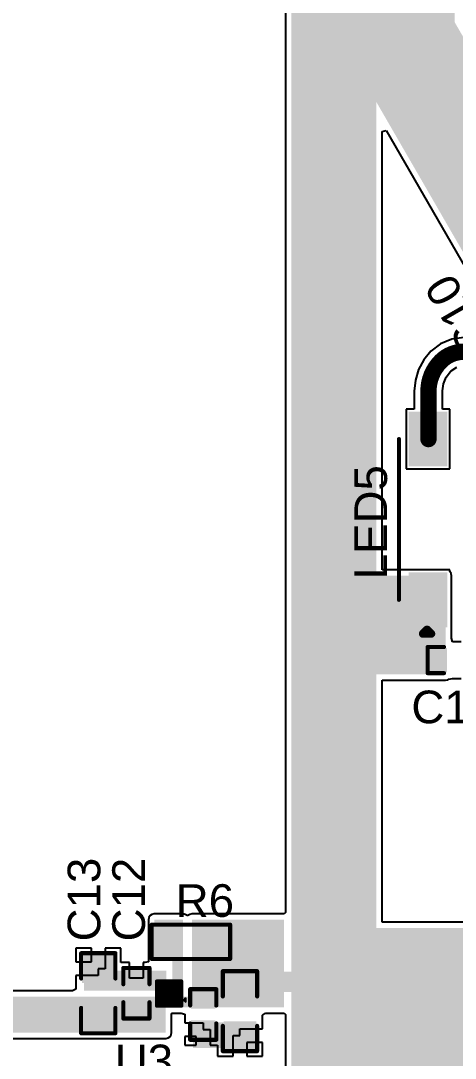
# Model space of a CAD drawing. Header units: inches. Extents: x -5 to 433, y -20 to 71.
# Drawn here: x 15.69 to 29.2, y 8.24 to 40.51 of the extents above; entities that cross this region are included whole.
import ezdxf

# ---------------------------------------------------------------- set-up
doc = ezdxf.new("R2010")
doc.units = ezdxf.units.IN
for name, color, linetype in [('Top Layer', 1, 'Continuous'), ('Top Overlay', 2, 'Continuous'), ('Top Paste', 8, 'Continuous'), ('Top Solder', 216, 'Continuous')]:
    doc.layers.add(name, color=color, linetype=linetype)
doc.styles.add('Arial', font='', dxfattribs={"height": 0.2})
doc.styles.get('Arial').set_extended_font_data('Arial')

msp = doc.modelspace()

# ---------------------------------------------------------------- hatches: boundary and pattern name
at = {"layer": 'Top Layer'}
for points in [[(24.155, 38.506), (29.184, 38.506), (29.184, 54.458), (24.155, 54.458)], [(24.106, 10.312), (26.746, 10.312), (26.746, 54.066), (24.106, 54.066)], [(30.108, 32.163), (33.01, 33.839), (29.184, 40.465), (26.282, 38.79)], [(28.85, 28.25), (28.85, 26.75), (27.85, 26.75), (27.85, 28.25)], [(24.206, 20.18), (28.901, 20.18), (28.901, 23.25), (24.206, 23.25)], [(27.85, 21.75), (27.85, 23.25), (28.85, 23.25), (28.85, 21.75)], [(28.888, 20.942), (28.888, 20.307), (28.431, 20.307), (28.431, 20.942)], [(19.837, 11.405), (20.68, 11.405), (20.68, 12.548), (19.837, 12.548)], [(20.599, 12.306), (20.599, 11.417), (19.837, 11.417), (19.837, 12.306)], [(20.406, 10.333), (20.734, 10.333), (20.734, 12.548), (20.406, 12.548)], [(21.014, 9.824), (23.876, 9.824), (23.876, 12.548), (21.014, 12.548)], [(22.123, 12.306), (22.123, 11.417), (21.361, 11.417), (21.361, 12.306)], [(55.194, 12.294), (24.155, 12.294), (24.155, 10.306), (55.194, 10.306)], [(24.106, 2.953), (55.245, 2.953), (55.245, 11.709), (24.106, 11.709)], [(18.542, 10.643), (17.653, 10.643), (17.653, 11.405), (18.542, 11.405)], [(17.653, 10.96), (17.653, 10.337), (20.212, 10.337), (20.212, 10.96)], [(18.966, 10.96), (19.601, 10.96), (19.601, 10.503), (18.966, 10.503)], [(22.06, 10.846), (22.949, 10.846), (22.949, 10.084), (22.06, 10.084)], [(23.635, 10.935), (23.635, 10.3), (23.177, 10.3), (23.177, 10.935)], [(24.256, 10.935), (23.494, 10.935), (23.494, 10.3), (24.256, 10.3)], [(24.575, 10.935), (24.575, 10.3), (24.117, 10.3), (24.117, 10.935)], [(20.212, 10.337), (20.047, 10.337), (20.047, 10.502), (20.212, 10.502)], [(20.562, 10.337), (20.397, 10.337), (20.397, 10.502), (20.562, 10.502)], [(20.197, 9.036), (20.197, 10.033), (12.7, 10.033), (12.7, 9.036)], [(20.2, 9.824), (20.2, 10.152), (13.843, 10.152), (13.843, 9.824)], [(18.966, 10.02), (19.601, 10.02), (19.601, 9.563), (18.966, 9.563)], [(20.212, 9.987), (20.047, 9.987), (20.047, 10.152), (20.212, 10.152)], [(23.072, 9.824), (23.072, 10.152), (20.397, 10.152), (20.397, 9.824)], [(20.562, 9.987), (20.397, 9.987), (20.397, 10.152), (20.562, 10.152)], [(21.679, 9.84), (21.044, 9.84), (21.044, 10.298), (21.679, 10.298)], [(18.542, 9.119), (17.653, 9.119), (17.653, 9.881), (18.542, 9.881)], [(21.044, 8.56), (22.949, 8.56), (22.949, 9.358), (21.044, 9.358)], [(21.679, 8.901), (21.044, 8.901), (21.044, 9.358), (21.679, 9.358)], [(22.06, 9.322), (22.949, 9.322), (22.949, 8.56), (22.06, 8.56)]]:
    msp.add_hatch(color=1, dxfattribs=at).paths.add_polyline_path(points)
at = {"layer": 'Top Paste'}
for points in [[(28.85, 28.25), (28.85, 26.75), (27.85, 26.75), (27.85, 28.25)], [(27.85, 21.75), (27.85, 23.25), (28.85, 23.25), (28.85, 21.75)], [(28.888, 20.942), (28.888, 20.307), (28.431, 20.307), (28.431, 20.942)], [(20.599, 12.306), (20.599, 11.417), (19.837, 11.417), (19.837, 12.306)], [(22.123, 12.306), (22.123, 11.417), (21.361, 11.417), (21.361, 12.306)], [(18.542, 10.643), (17.653, 10.643), (17.653, 11.405), (18.542, 11.405)], [(18.966, 10.96), (19.601, 10.96), (19.601, 10.503), (18.966, 10.503)], [(22.06, 10.846), (22.949, 10.846), (22.949, 10.084), (22.06, 10.084)], [(23.635, 10.935), (23.635, 10.3), (23.177, 10.3), (23.177, 10.935)], [(24.575, 10.935), (24.575, 10.3), (24.117, 10.3), (24.117, 10.935)], [(20.212, 10.337), (20.047, 10.337), (20.047, 10.502), (20.212, 10.502)], [(20.562, 10.337), (20.397, 10.337), (20.397, 10.502), (20.562, 10.502)], [(18.966, 10.02), (19.601, 10.02), (19.601, 9.563), (18.966, 9.563)], [(20.212, 9.987), (20.047, 9.987), (20.047, 10.152), (20.212, 10.152)], [(20.562, 9.987), (20.397, 9.987), (20.397, 10.152), (20.562, 10.152)], [(21.679, 9.84), (21.044, 9.84), (21.044, 10.298), (21.679, 10.298)], [(18.542, 9.119), (17.653, 9.119), (17.653, 9.881), (18.542, 9.881)], [(21.679, 8.901), (21.044, 8.901), (21.044, 9.358), (21.679, 9.358)], [(22.06, 9.322), (22.949, 9.322), (22.949, 8.56), (22.06, 8.56)]]:
    msp.add_hatch(color=8, dxfattribs=at).paths.add_polyline_path(points)
at = {"layer": 'Top Solder'}
for points in [[(28.952, 28.352), (28.952, 26.648), (27.748, 26.648), (27.748, 28.352)], [(27.748, 21.648), (27.748, 23.352), (28.952, 23.352), (28.952, 21.648)], [(28.948, 21.002), (28.948, 20.247), (28.371, 20.247), (28.371, 21.002)], [(20.701, 12.408), (20.701, 11.316), (19.736, 11.316), (19.736, 12.408)], [(22.225, 12.408), (22.225, 11.316), (21.26, 11.316), (21.26, 12.408)], [(18.602, 10.583), (17.593, 10.583), (17.593, 11.465), (18.602, 11.465)], [(18.906, 11.02), (19.661, 11.02), (19.661, 10.443), (18.906, 10.443)], [(22, 10.906), (23.009, 10.906), (23.009, 10.024), (22, 10.024)], [(20.314, 10.235), (19.946, 10.235), (19.946, 10.603), (20.314, 10.603)], [(20.664, 10.235), (20.296, 10.235), (20.296, 10.603), (20.664, 10.603)], [(21.739, 9.78), (20.984, 9.78), (20.984, 10.358), (21.739, 10.358)], [(18.906, 10.08), (19.661, 10.08), (19.661, 9.503), (18.906, 9.503)], [(20.314, 9.885), (19.946, 9.885), (19.946, 10.253), (20.314, 10.253)], [(20.664, 9.885), (20.296, 9.885), (20.296, 10.253), (20.664, 10.253)], [(18.602, 9.059), (17.593, 9.059), (17.593, 9.941), (18.602, 9.941)], [(21.739, 8.841), (20.984, 8.841), (20.984, 9.418), (21.739, 9.418)], [(22, 9.382), (23.009, 9.382), (23.009, 8.5), (22, 8.5)]]:
    msp.add_hatch(color=216, dxfattribs=at).paths.add_polyline_path(points)

# ---------------------------------------------------------------- linework, layer by layer
at = {"layer": 'Top Layer'}
for p, q in [((23.925, 53.416), (23.925, 12.769)), ((26.927, 37.064), (27.05, 37.097)), ((26.927, 23.431), (26.927, 37.064)), ((27.05, 37.097), (29.951, 32.073)), ((29.469, 30.662), (29.092, 30.612)), ((28.74, 30.467), (28.439, 30.235)), ((29.092, 30.612), (28.74, 30.467)), ((28.441, 30.232), (28.223, 29.966)), ((28.439, 30.235), (28.441, 30.233)), ((28.441, 30.233), (28.441, 30.232)), ((28.223, 29.966), (28.061, 29.663)), ((29.074, 29.625), (29.247, 29.74)), ((28.061, 29.663), (27.961, 29.334)), ((28.834, 29.218), (28.922, 29.43)), ((28.922, 29.43), (29.056, 29.604)), ((29.056, 29.604), (29.064, 29.61)), ((29.064, 29.61), (29.074, 29.625)), ((27.961, 29.334), (27.927, 28.991)), ((28.806, 29.001), (28.834, 29.218)), ((27.927, 28.991), (27.927, 28.991)), ((27.927, 28.991), (27.927, 28.428)), ((28.808, 28.991), (28.806, 29.001)), ((28.808, 28.428), (28.808, 28.991)), ((27.927, 28.428), (27.672, 28.428)), ((27.672, 28.428), (27.672, 26.572)), ((29.028, 28.428), (28.808, 28.428)), ((29.028, 26.572), (29.028, 28.428)), ((27.672, 26.572), (29.028, 26.572)), ((28.901, 23.431), (26.927, 23.431)), ((28.918, 23.428), (28.901, 23.431)), ((29.028, 23.428), (28.918, 23.428)), ((29.028, 23.379), (29.028, 23.428)), ((29.029, 23.378), (29.028, 23.379)), ((29.068, 23.319), (29.029, 23.378)), ((29.082, 23.25), (29.068, 23.319)), ((29.082, 21.309), (29.082, 23.25)), ((29.117, 21.196), (29.082, 21.309)), ((29.383, 21.196), (29.117, 21.196)), ((28.901, 19.999), (28.97, 20.013)), ((28.97, 20.013), (28.999, 20.032)), ((28.999, 20.032), (29.115, 20.053)), ((29.115, 20.053), (29.148, 20.053)), ((29.148, 20.053), (29.383, 20.053)), ((26.927, 12.475), (26.927, 19.999)), ((26.927, 19.999), (28.901, 19.999)), ((19.67, 12.617), (19.656, 12.548)), ((19.709, 12.676), (19.67, 12.617)), ((19.768, 12.715), (19.709, 12.676)), ((19.837, 12.729), (19.768, 12.715)), ((20.734, 12.729), (19.837, 12.729)), ((20.804, 12.715), (20.734, 12.729)), ((20.862, 12.676), (20.804, 12.715)), ((20.886, 12.676), (20.862, 12.676)), ((20.945, 12.715), (20.886, 12.676)), ((21.014, 12.729), (20.945, 12.715)), ((23.876, 12.729), (21.014, 12.729)), ((23.925, 12.769), (23.876, 12.729)), ((19.656, 12.548), (19.656, 11.405)), ((34.635, 12.475), (26.927, 12.475)), ((17.882, 11.659), (17.399, 11.659)), ((17.399, 11.659), (17.399, 11.239)), ((17.882, 11.239), (17.882, 11.659)), ((18.796, 11.659), (18.313, 11.659)), ((18.313, 11.659), (18.313, 11.024)), ((18.796, 11.214), (18.796, 11.659)), ((19.656, 11.405), (19.66, 11.387)), ((19.66, 11.387), (19.66, 11.239)), ((17.399, 11.239), (17.882, 11.239)), ((18.313, 11.024), (18.098, 11.024)), ((18.098, 11.024), (18.098, 10.808)), ((19.068, 11.214), (18.796, 11.214)), ((19.068, 10.732), (19.068, 11.214)), ((19.543, 11.214), (19.499, 11.214)), ((19.499, 11.214), (19.499, 10.732)), ((19.66, 11.239), (19.543, 11.214)), ((18.098, 10.808), (17.399, 10.808)), ((17.399, 10.808), (17.399, 10.389)), ((19.499, 10.732), (19.068, 10.732)), ((17.295, 10.333), (14.151, 10.333)), ((17.399, 10.389), (17.295, 10.333)), ((20.379, 9.627), (20.397, 9.642)), ((20.379, 9.036), (20.379, 9.627)), ((20.397, 9.642), (20.675, 9.642)), ((20.675, 9.642), (20.79, 9.612)), ((20.79, 9.612), (20.79, 9.515)), ((20.79, 9.515), (20.79, 9.345)), ((23.203, 9.576), (23.302, 9.642)), ((23.203, 9.515), (23.203, 9.576)), ((23.203, 9.157), (23.203, 9.515)), ((23.302, 9.642), (23.876, 9.642)), ((23.876, 9.642), (23.925, 9.602)), ((23.925, 9.602), (23.925, 2.953)), ((20.79, 9.345), (21.361, 9.345)), ((21.361, 9.345), (21.361, 9.129)), ((21.361, 9.129), (21.577, 9.129)), ((21.577, 9.129), (21.577, 8.647)), ((22.504, 8.941), (22.504, 9.157)), ((22.504, 9.157), (23.203, 9.157)), ((14.151, 8.855), (20.197, 8.855)), ((20.197, 8.855), (20.267, 8.869)), ((20.267, 8.869), (20.325, 8.908)), ((20.325, 8.908), (20.365, 8.967)), ((20.365, 8.967), (20.379, 9.036)), ((21.145, 8.913), (20.79, 8.913)), ((20.79, 8.913), (20.79, 8.647)), ((21.145, 8.647), (21.145, 8.913)), ((22.288, 8.306), (22.288, 8.941)), ((22.288, 8.941), (22.504, 8.941)), ((23.203, 8.725), (22.72, 8.725)), ((22.72, 8.725), (22.72, 8.306)), ((23.203, 8.306), (23.203, 8.725)), ((20.79, 8.647), (21.145, 8.647)), ((21.577, 8.647), (21.806, 8.647)), ((21.806, 8.647), (21.806, 8.306)), ((21.806, 8.306), (22.288, 8.306)), ((22.72, 8.306), (23.203, 8.306))]:
    msp.add_line(p, q, dxfattribs=at)
for points in [[(28.753, 29.921, 0.508, 0.508, -0.198912), (29.469, 30.218, 0.508, 0.508, 0)], [(28.367, 28.991, 0.508, 0.508, -0.198912), (28.753, 29.921, 0.508, 0.508, 0)], [(28.367, 27.5, 0.508, 0.508, 0), (28.367, 28.991, 0.508, 0.508, 0)]]:
    msp.add_lwpolyline(points, format="xyseb", dxfattribs=at)
for points in [[(28.626, 29.921, 0.254, 0.254, 1), (28.88, 29.921, 0.254, 0.254, 1)], [(28.626, 29.921, 0.254, 0.254, 1), (28.88, 29.921, 0.254, 0.254, 1)], [(28.24, 28.991, 0.254, 0.254, 1), (28.494, 28.991, 0.254, 0.254, 1)], [(28.24, 28.991, 0.254, 0.254, 1), (28.494, 28.991, 0.254, 0.254, 1)], [(28.24, 27.5, 0.254, 0.254, 1), (28.494, 27.5, 0.254, 0.254, 1)]]:
    msp.add_lwpolyline(points, format="xyseb", close=True, dxfattribs=at)
at = {"layer": 'Top Overlay'}
for p, q in [((20.753, 10.047), (20.822, 9.986)), ((20.757, 10.047), (20.753, 10.047)), ((20.822, 10.113), (20.757, 10.047)), ((20.822, 9.986), (20.822, 10.113))]:
    msp.add_line(p, q, dxfattribs=at)
for points in [[(27.449, 22.5, 0.127, 0.127, 0), (27.449, 27.5, 0.127, 0.127, 0)], [(28.197, 21.444, 0.254, 0.254, 0), (28.324, 21.571, 0.254, 0.254, 0)], [(28.324, 21.571, 0.254, 0.254, 0), (28.451, 21.444, 0.254, 0.254, 0)], [(28.197, 21.444, 0.254, 0.254, 0), (28.451, 21.444, 0.254, 0.254, 0)], [(28.342, 20.218, 0.127, 0.127, 0), (28.342, 21.031, 0.127, 0.127, 0)], [(28.342, 21.031, 0.127, 0.127, 0), (28.85, 21.031, 0.127, 0.127, 0)], [(28.342, 20.218, 0.127, 0.127, 0), (28.85, 20.218, 0.127, 0.127, 0)], [(19.761, 11.328, 0.127, 0.127, 0), (19.761, 12.395, 0.127, 0.127, 0)], [(19.761, 12.395, 0.127, 0.127, 0), (22.2, 12.395, 0.127, 0.127, 0)], [(22.2, 11.328, 0.127, 0.127, 0), (22.2, 12.395, 0.127, 0.127, 0)], [(17.564, 11.506, 0.127, 0.127, 0), (18.631, 11.506, 0.127, 0.127, 0)], [(17.564, 10.719, 0.127, 0.127, 0), (17.564, 11.506, 0.127, 0.127, 0)], [(18.631, 10.719, 0.127, 0.127, 0), (18.631, 11.506, 0.127, 0.127, 0)], [(19.761, 11.328, 0.127, 0.127, 0), (22.2, 11.328, 0.127, 0.127, 0)], [(18.877, 10.541, 0.127, 0.127, 0), (18.877, 11.049, 0.127, 0.127, 0)], [(18.877, 11.049, 0.127, 0.127, 0), (19.69, 11.049, 0.127, 0.127, 0)], [(19.69, 10.541, 0.127, 0.127, 0), (19.69, 11.049, 0.127, 0.127, 0)], [(21.971, 10.16, 0.127, 0.127, 0), (21.971, 10.947, 0.127, 0.127, 0)], [(21.971, 10.947, 0.127, 0.127, 0), (23.038, 10.947, 0.127, 0.127, 0)], [(23.038, 10.16, 0.127, 0.127, 0), (23.038, 10.947, 0.127, 0.127, 0)], [(19.923, 9.871, 0.127, 0.127, 0), (19.923, 10.628, 0.127, 0.127, 0)], [(19.923, 10.628, 0.127, 0.127, 0), (20.68, 10.628, 0.127, 0.127, 0)], [(20.68, 9.871, 0.127, 0.127, 0), (20.68, 10.628, 0.127, 0.127, 0)], [(20.955, 9.879, 0.127, 0.127, 0), (20.955, 10.387, 0.127, 0.127, 0)], [(20.955, 10.387, 0.127, 0.127, 0), (21.768, 10.387, 0.127, 0.127, 0)], [(21.768, 9.879, 0.127, 0.127, 0), (21.768, 10.387, 0.127, 0.127, 0)], [(18.877, 9.474, 0.127, 0.127, 0), (18.877, 9.982, 0.127, 0.127, 0)], [(19.69, 9.474, 0.127, 0.127, 0), (19.69, 9.982, 0.127, 0.127, 0)], [(17.564, 9.017, 0.127, 0.127, 0), (17.564, 9.804, 0.127, 0.127, 0)], [(18.631, 9.017, 0.127, 0.127, 0), (18.631, 9.804, 0.127, 0.127, 0)], [(19.923, 9.871, 0.127, 0.127, 0), (20.68, 9.871, 0.127, 0.127, 0)], [(18.877, 9.474, 0.127, 0.127, 0), (19.69, 9.474, 0.127, 0.127, 0)], [(20.955, 8.812, 0.127, 0.127, 0), (20.955, 9.32, 0.127, 0.127, 0)], [(21.768, 8.812, 0.127, 0.127, 0), (21.768, 9.32, 0.127, 0.127, 0)], [(17.564, 9.017, 0.127, 0.127, 0), (18.631, 9.017, 0.127, 0.127, 0)], [(21.971, 8.458, 0.127, 0.127, 0), (21.971, 9.246, 0.127, 0.127, 0)], [(23.038, 8.458, 0.127, 0.127, 0), (23.038, 9.246, 0.127, 0.127, 0)], [(20.955, 8.812, 0.127, 0.127, 0), (21.768, 8.812, 0.127, 0.127, 0)], [(21.971, 8.458, 0.127, 0.127, 0), (23.038, 8.458, 0.127, 0.127, 0)]]:
    msp.add_lwpolyline(points, format="xyseb", dxfattribs=at)
for points in [[(27.417, 27.5, 0.0635, 0.0635, 1), (27.481, 27.5, 0.0635, 0.0635, 1)], [(27.417, 22.5, 0.0635, 0.0635, 1), (27.481, 22.5, 0.0635, 0.0635, 1)], [(28.26, 21.571, 0.127, 0.127, 1), (28.387, 21.571, 0.127, 0.127, 1)], [(28.26, 21.571, 0.127, 0.127, 1), (28.387, 21.571, 0.127, 0.127, 1)], [(28.133, 21.444, 0.127, 0.127, 1), (28.26, 21.444, 0.127, 0.127, 1)], [(28.133, 21.444, 0.127, 0.127, 1), (28.26, 21.444, 0.127, 0.127, 1)], [(28.387, 21.444, 0.127, 0.127, 1), (28.514, 21.444, 0.127, 0.127, 1)], [(28.387, 21.444, 0.127, 0.127, 1), (28.514, 21.444, 0.127, 0.127, 1)], [(28.31, 21.031, 0.0635, 0.0635, 1), (28.374, 21.031, 0.0635, 0.0635, 1)], [(28.31, 21.031, 0.0635, 0.0635, 1), (28.374, 21.031, 0.0635, 0.0635, 1)], [(28.818, 21.031, 0.0635, 0.0635, 1), (28.882, 21.031, 0.0635, 0.0635, 1)], [(28.31, 20.218, 0.0635, 0.0635, 1), (28.374, 20.218, 0.0635, 0.0635, 1)], [(28.31, 20.218, 0.0635, 0.0635, 1), (28.374, 20.218, 0.0635, 0.0635, 1)], [(28.818, 20.218, 0.0635, 0.0635, 1), (28.882, 20.218, 0.0635, 0.0635, 1)], [(19.729, 12.395, 0.0635, 0.0635, 1), (19.793, 12.395, 0.0635, 0.0635, 1)], [(19.729, 12.395, 0.0635, 0.0635, 1), (19.793, 12.395, 0.0635, 0.0635, 1)], [(22.168, 12.395, 0.0635, 0.0635, 1), (22.231, 12.395, 0.0635, 0.0635, 1)], [(22.168, 12.395, 0.0635, 0.0635, 1), (22.231, 12.395, 0.0635, 0.0635, 1)], [(17.532, 11.506, 0.0635, 0.0635, 1), (17.596, 11.506, 0.0635, 0.0635, 1)], [(17.532, 11.506, 0.0635, 0.0635, 1), (17.596, 11.506, 0.0635, 0.0635, 1)], [(18.599, 11.506, 0.0635, 0.0635, 1), (18.663, 11.506, 0.0635, 0.0635, 1)], [(18.599, 11.506, 0.0635, 0.0635, 1), (18.663, 11.506, 0.0635, 0.0635, 1)], [(19.729, 11.328, 0.0635, 0.0635, 1), (19.793, 11.328, 0.0635, 0.0635, 1)], [(19.729, 11.328, 0.0635, 0.0635, 1), (19.793, 11.328, 0.0635, 0.0635, 1)], [(22.168, 11.328, 0.0635, 0.0635, 1), (22.231, 11.328, 0.0635, 0.0635, 1)], [(22.168, 11.328, 0.0635, 0.0635, 1), (22.231, 11.328, 0.0635, 0.0635, 1)], [(18.845, 11.049, 0.0635, 0.0635, 1), (18.909, 11.049, 0.0635, 0.0635, 1)], [(18.845, 11.049, 0.0635, 0.0635, 1), (18.909, 11.049, 0.0635, 0.0635, 1)], [(19.658, 11.049, 0.0635, 0.0635, 1), (19.722, 11.049, 0.0635, 0.0635, 1)], [(19.658, 11.049, 0.0635, 0.0635, 1), (19.722, 11.049, 0.0635, 0.0635, 1)], [(21.939, 10.947, 0.0635, 0.0635, 1), (22.003, 10.947, 0.0635, 0.0635, 1)], [(21.939, 10.947, 0.0635, 0.0635, 1), (22.003, 10.947, 0.0635, 0.0635, 1)], [(23.006, 10.947, 0.0635, 0.0635, 1), (23.07, 10.947, 0.0635, 0.0635, 1)], [(23.006, 10.947, 0.0635, 0.0635, 1), (23.07, 10.947, 0.0635, 0.0635, 1)], [(17.532, 10.719, 0.0635, 0.0635, 1), (17.596, 10.719, 0.0635, 0.0635, 1)], [(18.599, 10.719, 0.0635, 0.0635, 1), (18.663, 10.719, 0.0635, 0.0635, 1)], [(19.891, 10.628, 0.0635, 0.0635, 1), (19.955, 10.628, 0.0635, 0.0635, 1)], [(19.891, 10.628, 0.0635, 0.0635, 1), (19.955, 10.628, 0.0635, 0.0635, 1)], [(20.648, 10.628, 0.0635, 0.0635, 1), (20.712, 10.628, 0.0635, 0.0635, 1)], [(20.648, 10.628, 0.0635, 0.0635, 1), (20.712, 10.628, 0.0635, 0.0635, 1)], [(18.845, 10.541, 0.0635, 0.0635, 1), (18.909, 10.541, 0.0635, 0.0635, 1)], [(19.658, 10.541, 0.0635, 0.0635, 1), (19.722, 10.541, 0.0635, 0.0635, 1)], [(20.923, 10.387, 0.0635, 0.0635, 1), (20.987, 10.387, 0.0635, 0.0635, 1)], [(20.923, 10.387, 0.0635, 0.0635, 1), (20.987, 10.387, 0.0635, 0.0635, 1)], [(21.736, 10.387, 0.0635, 0.0635, 1), (21.8, 10.387, 0.0635, 0.0635, 1)], [(21.736, 10.387, 0.0635, 0.0635, 1), (21.8, 10.387, 0.0635, 0.0635, 1)], [(18.845, 9.982, 0.0635, 0.0635, 1), (18.909, 9.982, 0.0635, 0.0635, 1)], [(19.658, 9.982, 0.0635, 0.0635, 1), (19.722, 9.982, 0.0635, 0.0635, 1)], [(21.939, 10.16, 0.0635, 0.0635, 1), (22.003, 10.16, 0.0635, 0.0635, 1)], [(23.006, 10.16, 0.0635, 0.0635, 1), (23.07, 10.16, 0.0635, 0.0635, 1)], [(17.532, 9.804, 0.0635, 0.0635, 1), (17.596, 9.804, 0.0635, 0.0635, 1)], [(18.599, 9.804, 0.0635, 0.0635, 1), (18.663, 9.804, 0.0635, 0.0635, 1)], [(19.891, 9.871, 0.0635, 0.0635, 1), (19.955, 9.871, 0.0635, 0.0635, 1)], [(19.891, 9.871, 0.0635, 0.0635, 1), (19.955, 9.871, 0.0635, 0.0635, 1)], [(20.648, 9.871, 0.0635, 0.0635, 1), (20.712, 9.871, 0.0635, 0.0635, 1)], [(20.648, 9.871, 0.0635, 0.0635, 1), (20.712, 9.871, 0.0635, 0.0635, 1)], [(20.923, 9.879, 0.0635, 0.0635, 1), (20.987, 9.879, 0.0635, 0.0635, 1)], [(21.736, 9.879, 0.0635, 0.0635, 1), (21.8, 9.879, 0.0635, 0.0635, 1)], [(18.845, 9.474, 0.0635, 0.0635, 1), (18.909, 9.474, 0.0635, 0.0635, 1)], [(18.845, 9.474, 0.0635, 0.0635, 1), (18.909, 9.474, 0.0635, 0.0635, 1)], [(19.658, 9.474, 0.0635, 0.0635, 1), (19.722, 9.474, 0.0635, 0.0635, 1)], [(19.658, 9.474, 0.0635, 0.0635, 1), (19.722, 9.474, 0.0635, 0.0635, 1)], [(20.923, 9.32, 0.0635, 0.0635, 1), (20.987, 9.32, 0.0635, 0.0635, 1)], [(21.736, 9.32, 0.0635, 0.0635, 1), (21.8, 9.32, 0.0635, 0.0635, 1)], [(17.532, 9.017, 0.0635, 0.0635, 1), (17.596, 9.017, 0.0635, 0.0635, 1)], [(17.532, 9.017, 0.0635, 0.0635, 1), (17.596, 9.017, 0.0635, 0.0635, 1)], [(18.599, 9.017, 0.0635, 0.0635, 1), (18.663, 9.017, 0.0635, 0.0635, 1)], [(18.599, 9.017, 0.0635, 0.0635, 1), (18.663, 9.017, 0.0635, 0.0635, 1)], [(21.939, 9.246, 0.0635, 0.0635, 1), (22.003, 9.246, 0.0635, 0.0635, 1)], [(23.006, 9.246, 0.0635, 0.0635, 1), (23.07, 9.246, 0.0635, 0.0635, 1)], [(20.923, 8.812, 0.0635, 0.0635, 1), (20.987, 8.812, 0.0635, 0.0635, 1)], [(20.923, 8.812, 0.0635, 0.0635, 1), (20.987, 8.812, 0.0635, 0.0635, 1)], [(21.736, 8.812, 0.0635, 0.0635, 1), (21.8, 8.812, 0.0635, 0.0635, 1)], [(21.736, 8.812, 0.0635, 0.0635, 1), (21.8, 8.812, 0.0635, 0.0635, 1)], [(21.939, 8.458, 0.0635, 0.0635, 1), (22.003, 8.458, 0.0635, 0.0635, 1)], [(21.939, 8.458, 0.0635, 0.0635, 1), (22.003, 8.458, 0.0635, 0.0635, 1)], [(23.006, 8.458, 0.0635, 0.0635, 1), (23.07, 8.458, 0.0635, 0.0635, 1)], [(23.006, 8.458, 0.0635, 0.0635, 1), (23.07, 8.458, 0.0635, 0.0635, 1)]]:
    msp.add_lwpolyline(points, format="xyseb", close=True, dxfattribs=at)

# ---------------------------------------------------------------- texts
at = {"layer": 'Top Overlay', "style": 'Arial'}
for s, rotation, p in [('C10', 120, (30.389, 30.471)), ('LED5', 90, (27.079, 23.138)), ('C13', 90, (18.161, 11.873)), ('C12', 90, (19.549, 11.873))]:
    msp.add_text(s, height=1.016, rotation=rotation, dxfattribs=at).set_placement(p)
for s, p in [('C14', (27.835, 18.659)), ('R6', (20.506, 12.635)), ('U3', (18.61, 7.646))]:
    msp.add_text(s, height=1.016, dxfattribs=at).set_placement(p)

doc.saveas('drawing.dxf')
